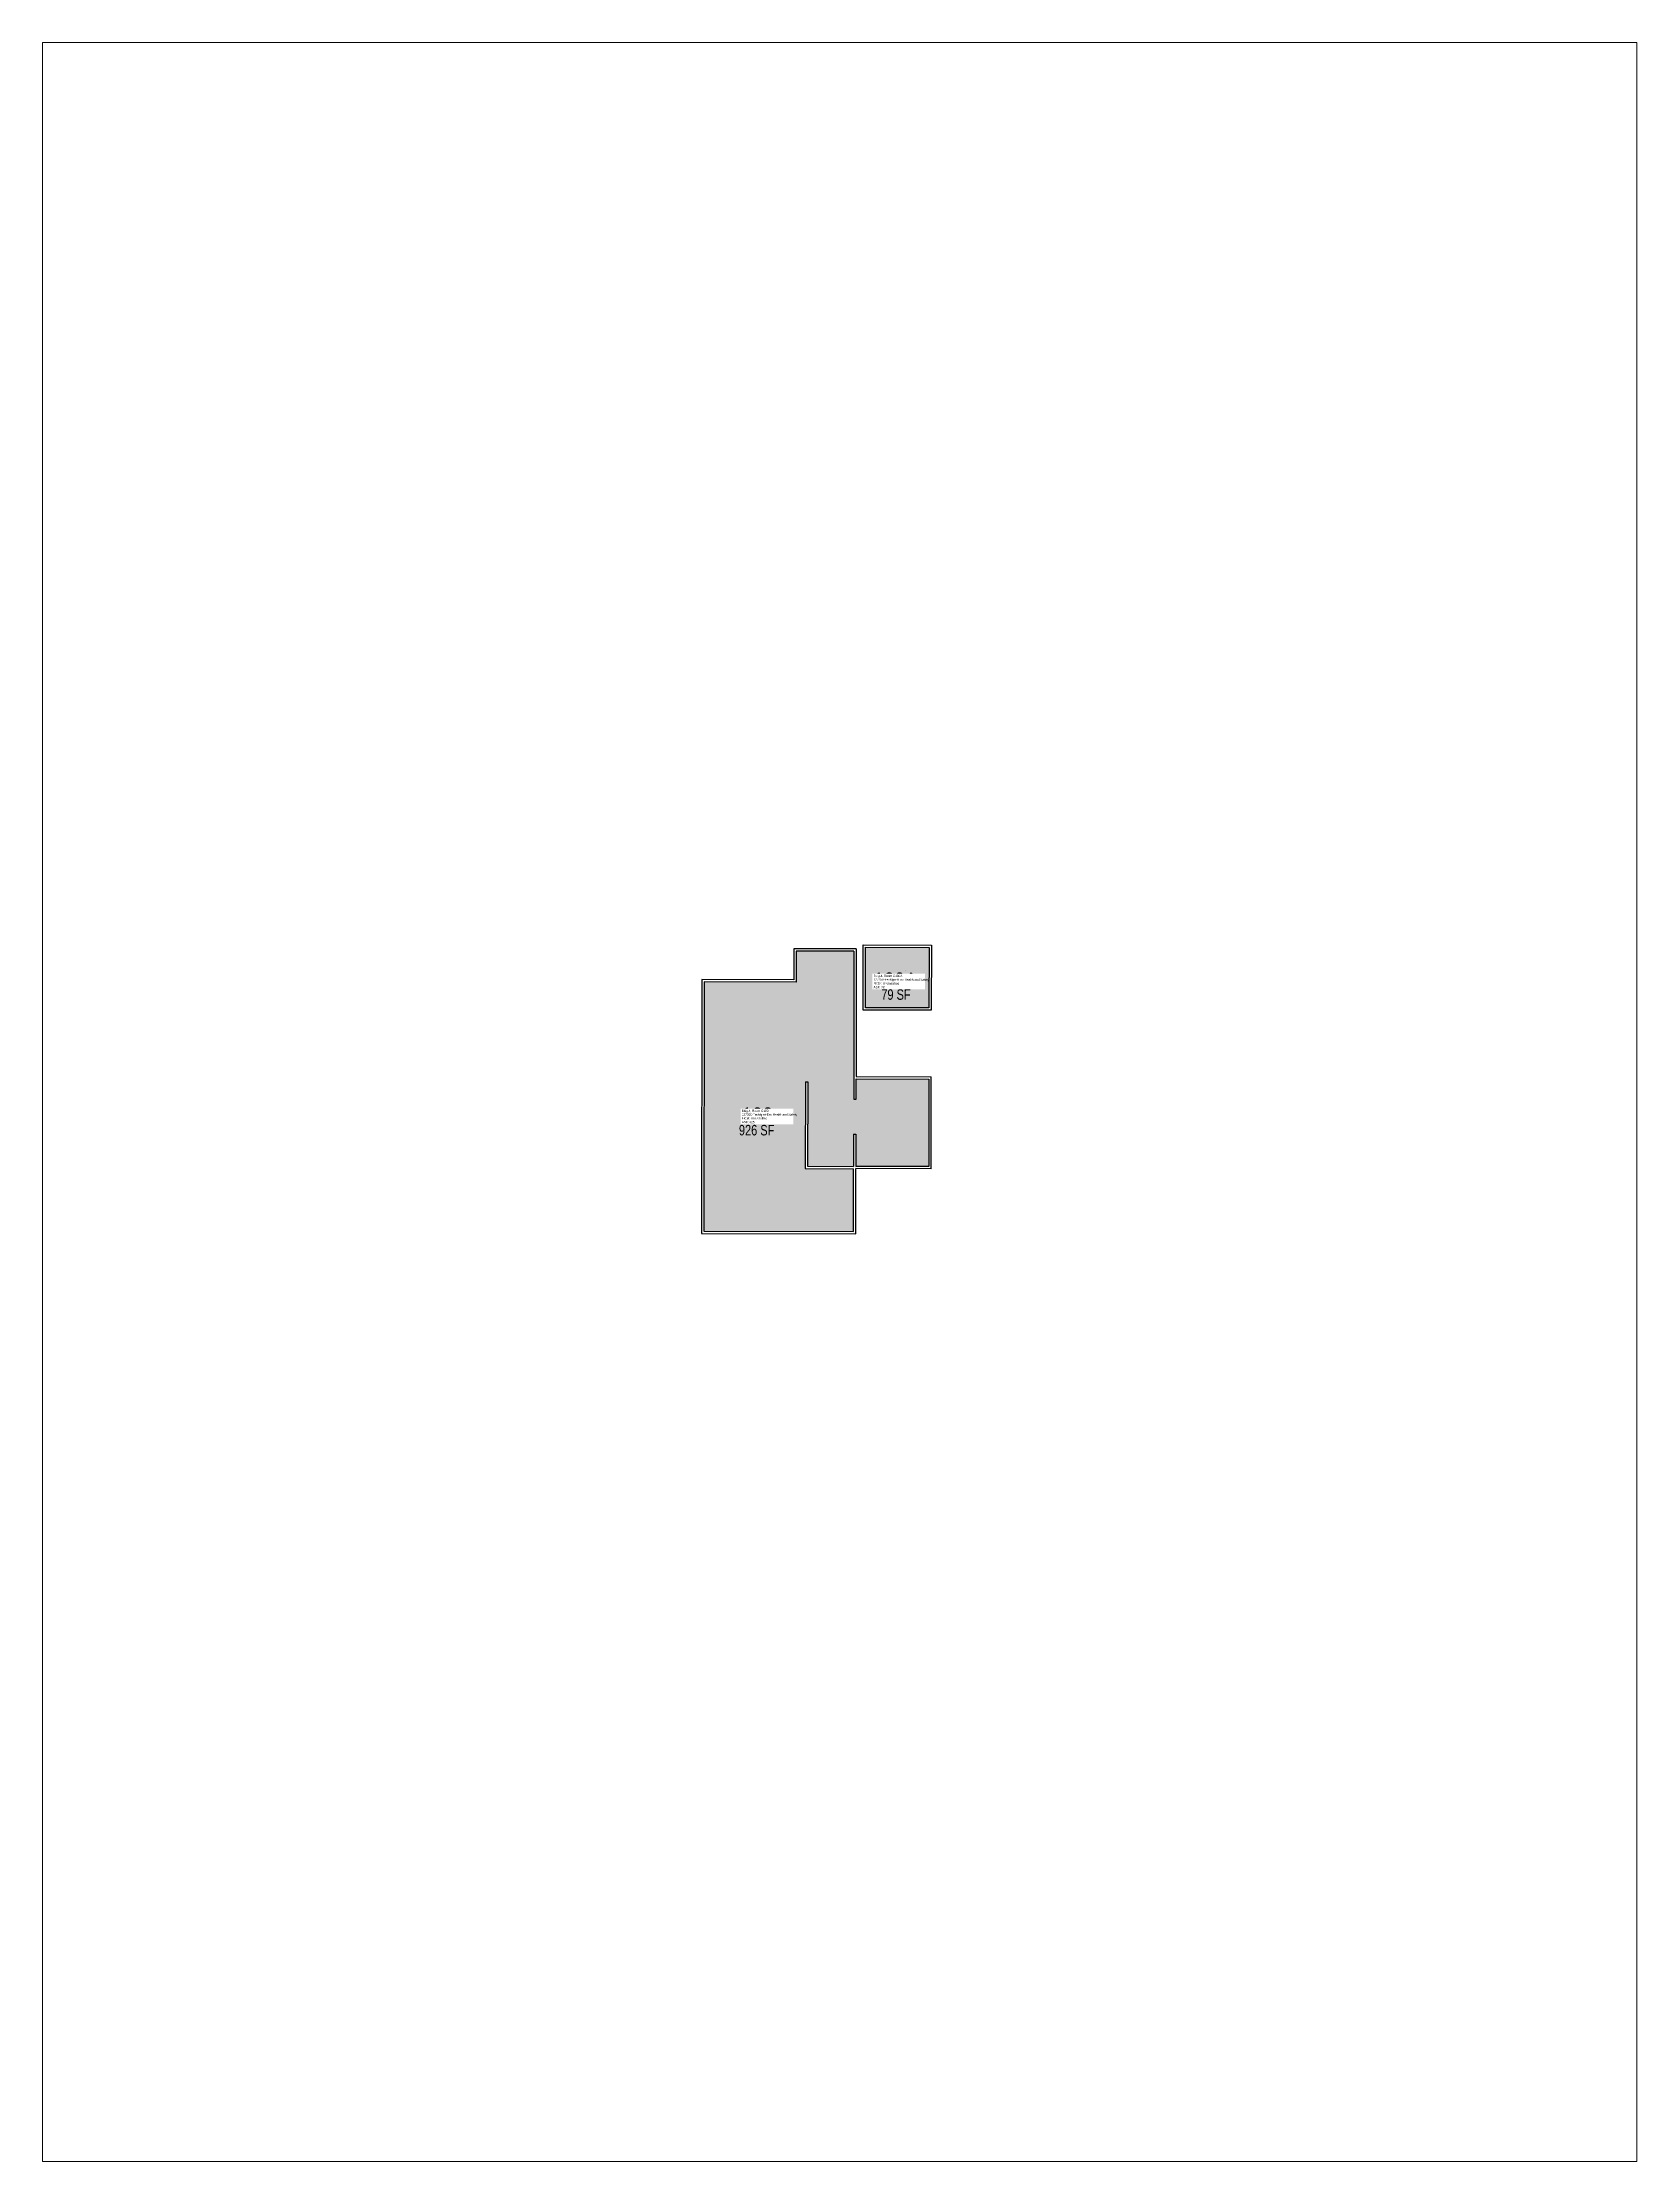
# Paper-space layout 'Layout1' of a CAD drawing. Header units: inches. Extents: x 0.5 to 8.1, y 0.4 to 10.5.
# The model-space entities are those that its viewports show. They can reach past a viewport. Long polylines and large blocks are cut down to what shows.
import ezdxf
from ezdxf.enums import TextEntityAlignment as Align

# ---------------------------------------------------------------- set-up
doc = ezdxf.new("R2010")
doc.units = ezdxf.units.IN
doc.header["$LTSCALE"] = 10
doc.header["$MEASUREMENT"] = 0
doc.layers.get('0').update_dxf_attribs({"linetype": 'CONTINUOUS'})
for name, color, linetype in [('A-IDEN-RNUM', 7, 'CONTINUOUS'), ('A-IDEN-SNUM', 4, 'CONTINUOUS'), ('A-IDEN-VNUM', 4, 'CONTINUOUS'), ('A-WALL', 5, 'CONTINUOUS'), ('AREA-TEXT', 3, 'CONTINUOUS'), ('Rooms-Category-Color', 7, 'CONTINUOUS'), ('Rooms-College-Color', 7, 'CONTINUOUS'), ('Rooms-Department-Color', 7, 'CONTINUOUS'), ('Rooms-Division-Color', 7, 'CONTINUOUS'), ('Rooms-Information', 7, 'CONTINUOUS')]:
    doc.layers.add(name, color=color, linetype=linetype)
doc.styles.add('CP_AREA', font='arial.ttf', dxfattribs={"height": 15})
doc.styles.add('CP_ROOMSNUMBER', font='arial.ttf', dxfattribs={"height": 1})
doc.styles.add('CP_ROOMVNUMBER', font='arial.ttf', dxfattribs={"width": 0.85, "height": 0.075})

msp = doc.modelspace()

# ---------------------------------------------------------------- hatches: boundary and pattern name
at = {"layer": 'Rooms-Category-Color', "true_color": 0xadadad}
for points in [[(69200757.2, 27695977.7), (69201041.6, 27696297.6), (69201159.7, 27696192.6), (69201194.9, 27696232.2), (69201268.9, 27696166.4), (69201100.1, 27695976.6), (69201103.1, 27695973.9), (69201126.3, 27696000.1), (69201219.7, 27695917), (69201120, 27695804.9), (69201026.6, 27695888), (69201063.2, 27695929.1), (69201060.2, 27695931.7), (69201023.6, 27695890.6), (69200964.6, 27695943.1), (69201061, 27696051.5), (69201058, 27696054.1), (69200959, 27695942.8), (69201021, 27695887.6), (69200949.2, 27695806.9)], [(69201219.3, 27696080.6), (69201288.4, 27696158.3), (69201369.9, 27696085.9), (69201300.8, 27696008.2)]]:
    msp.add_hatch(color=253, dxfattribs=at).paths.add_polyline_path(points)
at = {"layer": 'Rooms-College-Color', "true_color": 0xadadad}
for points in [[(69200757.2, 27695977.7), (69201041.6, 27696297.6), (69201159.7, 27696192.6), (69201194.9, 27696232.2), (69201268.9, 27696166.4), (69201100.1, 27695976.6), (69201103.1, 27695973.9), (69201126.3, 27696000.1), (69201219.7, 27695917), (69201120, 27695804.9), (69201026.6, 27695888), (69201063.2, 27695929.1), (69201060.2, 27695931.7), (69201023.6, 27695890.6), (69200964.6, 27695943.1), (69201061, 27696051.5), (69201058, 27696054.1), (69200959, 27695942.8), (69201021, 27695887.6), (69200949.2, 27695806.9)], [(69201219.3, 27696080.6), (69201288.4, 27696158.3), (69201369.9, 27696085.9), (69201300.8, 27696008.2)]]:
    msp.add_hatch(color=253, dxfattribs=at).paths.add_polyline_path(points)
at = {"layer": 'Rooms-Department-Color', "true_color": 0xacacac}
for points in [[(69200757.2, 27695977.7), (69201041.6, 27696297.6), (69201159.7, 27696192.6), (69201194.9, 27696232.2), (69201268.9, 27696166.4), (69201100.1, 27695976.6), (69201103.1, 27695973.9), (69201126.3, 27696000.1), (69201219.7, 27695917), (69201120, 27695804.9), (69201026.6, 27695888), (69201063.2, 27695929.1), (69201060.2, 27695931.7), (69201023.6, 27695890.6), (69200964.6, 27695943.1), (69201061, 27696051.5), (69201058, 27696054.1), (69200959, 27695942.8), (69201021, 27695887.6), (69200949.2, 27695806.9)], [(69201219.3, 27696080.6), (69201288.4, 27696158.3), (69201369.9, 27696085.9), (69201300.8, 27696008.2)]]:
    msp.add_hatch(color=253, dxfattribs=at).paths.add_polyline_path(points)
at = {"layer": 'Rooms-Division-Color', "true_color": 0xadadad}
for points in [[(69200757.2, 27695977.7), (69201041.6, 27696297.6), (69201159.7, 27696192.6), (69201194.9, 27696232.2), (69201268.9, 27696166.4), (69201100.1, 27695976.6), (69201103.1, 27695973.9), (69201126.3, 27696000.1), (69201219.7, 27695917), (69201120, 27695804.9), (69201026.6, 27695888), (69201063.2, 27695929.1), (69201060.2, 27695931.7), (69201023.6, 27695890.6), (69200964.6, 27695943.1), (69201061, 27696051.5), (69201058, 27696054.1), (69200959, 27695942.8), (69201021, 27695887.6), (69200949.2, 27695806.9)], [(69201219.3, 27696080.6), (69201288.4, 27696158.3), (69201369.9, 27696085.9), (69201300.8, 27696008.2)]]:
    msp.add_hatch(color=253, dxfattribs=at).paths.add_polyline_path(points)

# ---------------------------------------------------------------- linework, layer by layer
at = {"layer": 'A-WALL'}
for p, q in [((69201041.3, 27696303.2), (69200751.5, 27695977.4)), ((69201041.6, 27696297.6), (69200757.2, 27695977.7)), ((69201159.3, 27696198.2), (69201041.3, 27696303.2)), ((69201159.7, 27696192.6), (69201041.6, 27696297.6)), ((69201194.5, 27696237.8), (69201159.3, 27696198.2)), ((69201194.9, 27696232.2), (69201159.7, 27696192.6)), ((69201274.5, 27696166.7), (69201194.5, 27696237.8)), ((69201268.9, 27696166.4), (69201194.9, 27696232.2)), ((69201268.9, 27696166.4), (69201100.1, 27695976.6)), ((69201274.5, 27696166.7), (69201129, 27696003.1)), ((69201213.7, 27696080.3), (69201288.1, 27696164)), ((69201219.3, 27696080.6), (69201288.4, 27696158.3)), ((69201288.1, 27696164), (69201375.5, 27696086.2)), ((69201288.4, 27696158.3), (69201369.9, 27696085.9)), ((69201301.1, 27696002.5), (69201213.7, 27696080.3)), ((69201300.8, 27696008.2), (69201219.3, 27696080.6)), ((69201369.9, 27696085.9), (69201300.8, 27696008.2)), ((69201375.5, 27696086.2), (69201301.1, 27696002.5)), ((69201058, 27696054.1), (69200959, 27695942.8)), ((69201061, 27696051.5), (69200964.6, 27695943.1)), ((69201058, 27696054.1), (69201061, 27696051.5)), ((69200751.5, 27695977.4), (69200949.5, 27695801.3)), ((69200757.2, 27695977.7), (69200949.2, 27695806.9)), ((69201100.1, 27695976.6), (69201103.1, 27695973.9)), ((69201103.1, 27695973.9), (69201126.3, 27696000.1)), ((69201126.3, 27696000.1), (69201219.7, 27695917)), ((69201129, 27696003.1), (69201225.4, 27695917.3)), ((69200959, 27695942.8), (69201021, 27695887.6)), ((69200964.6, 27695943.1), (69201023.6, 27695890.6)), ((69201060.2, 27695931.7), (69201023.6, 27695890.6)), ((69201060.2, 27695931.7), (69201063.2, 27695929.1)), ((69201063.2, 27695929.1), (69201026.6, 27695888)), ((69201219.7, 27695917), (69201120, 27695804.9)), ((69201120.4, 27695799.3), (69201225.4, 27695917.3)), ((69200949.2, 27695806.9), (69201021, 27695887.6)), ((69200949.5, 27695801.3), (69201024, 27695885)), ((69201120.4, 27695799.3), (69201024, 27695885)), ((69201120, 27695804.9), (69201026.6, 27695888)), ((69200949.5, 27695801.3), (69200950.2, 27695802)), ((69200949.5, 27695801.3), (69200950.2, 27695802))]:
    msp.add_line(p, q, dxfattribs=at)

# ---------------------------------------------------------------- texts
at = {"layer": 'A-IDEN-RNUM', "style": 'CP_ROOMSNUMBER'}
for s, p in [('0100-A0', (69201312, 27696082.3)), ('0100-00', (69200977.1, 27696063.2))]:
    msp.add_text(s, height=0.36, rotation=318.35, dxfattribs=at).set_placement(p, align=Align.MIDDLE)
at = {"layer": 'A-IDEN-SNUM', "style": 'CP_ROOMSNUMBER'}
for s, p in [('0040C100A0', (69201312, 27696082.3)), ('0040C10000', (69200977.1, 27696063.2))]:
    msp.add_text(s, height=0.36, rotation=48.3538, dxfattribs=at).set_placement(p, align=Align.MIDDLE)
at = {"layer": 'A-IDEN-VNUM', "style": 'CP_ROOMVNUMBER', "width": 0.85}
for s, p in [('100', (69200958.1, 27696065.6)), ('100A', (69201289, 27696081.7))]:
    msp.add_text(s, height=27, rotation=318.3538, dxfattribs=at).set_placement(p, align=Align.MIDDLE_CENTER)
at = {"layer": 'AREA-TEXT', "style": 'CP_AREA', "width": 0.75}
for s, p in [('79 SF', (69201273.6, 27696063)), ('926 SF', (69200940.3, 27696047.4))]:
    msp.add_text(s, height=18, rotation=318.3538, dxfattribs=at).set_placement(p, align=Align.MIDDLE_CENTER)

# ---------------------------------------------------------------- next in the draw order: texts
at = {"layer": 'Rooms-Information', "char_height": 3.857, "width": 86.4, "attachment_point": 7, "rotation": 318.3538, "style": 'CP_ROOMVNUMBER', "bg_fill": 3, "box_fill_scale": 1.5, "bg_fill_color": 256, "bg_fill_true_color": 13158600, "bg_fill_transparency": 0}
for s, insert in [('Bldg.4, Room C100A^M^J127200-FacMgmt-Env Health and Safety^M^JFICM: Unclassified^M^JASF: 78', (69201252, 27696096.5)), ('Bldg.4, Room C100^M^J127200-FacMgmt-Env Health and Safety^M^JFICM: Unclassified^M^JASF: 925', (69200929.1, 27696073.3))]:
    msp.add_mtext(s, dxfattribs=dict(at, insert=insert))

psp = doc.layouts.get("Layout1")

# ---------------------------------------------------------------- viewports
at = {"layer": '0', "view_target_point": (5766744.365, 2308147.722), "view_twist_angle": 41.53808982348}
psp.add_viewport(center=(4.263, 5.492), size=(7.601, 10.1012), view_center_point=(30646424.472, 61067617.926), view_height=3636.4214, dxfattribs=at)

doc.saveas('drawing.dxf')
